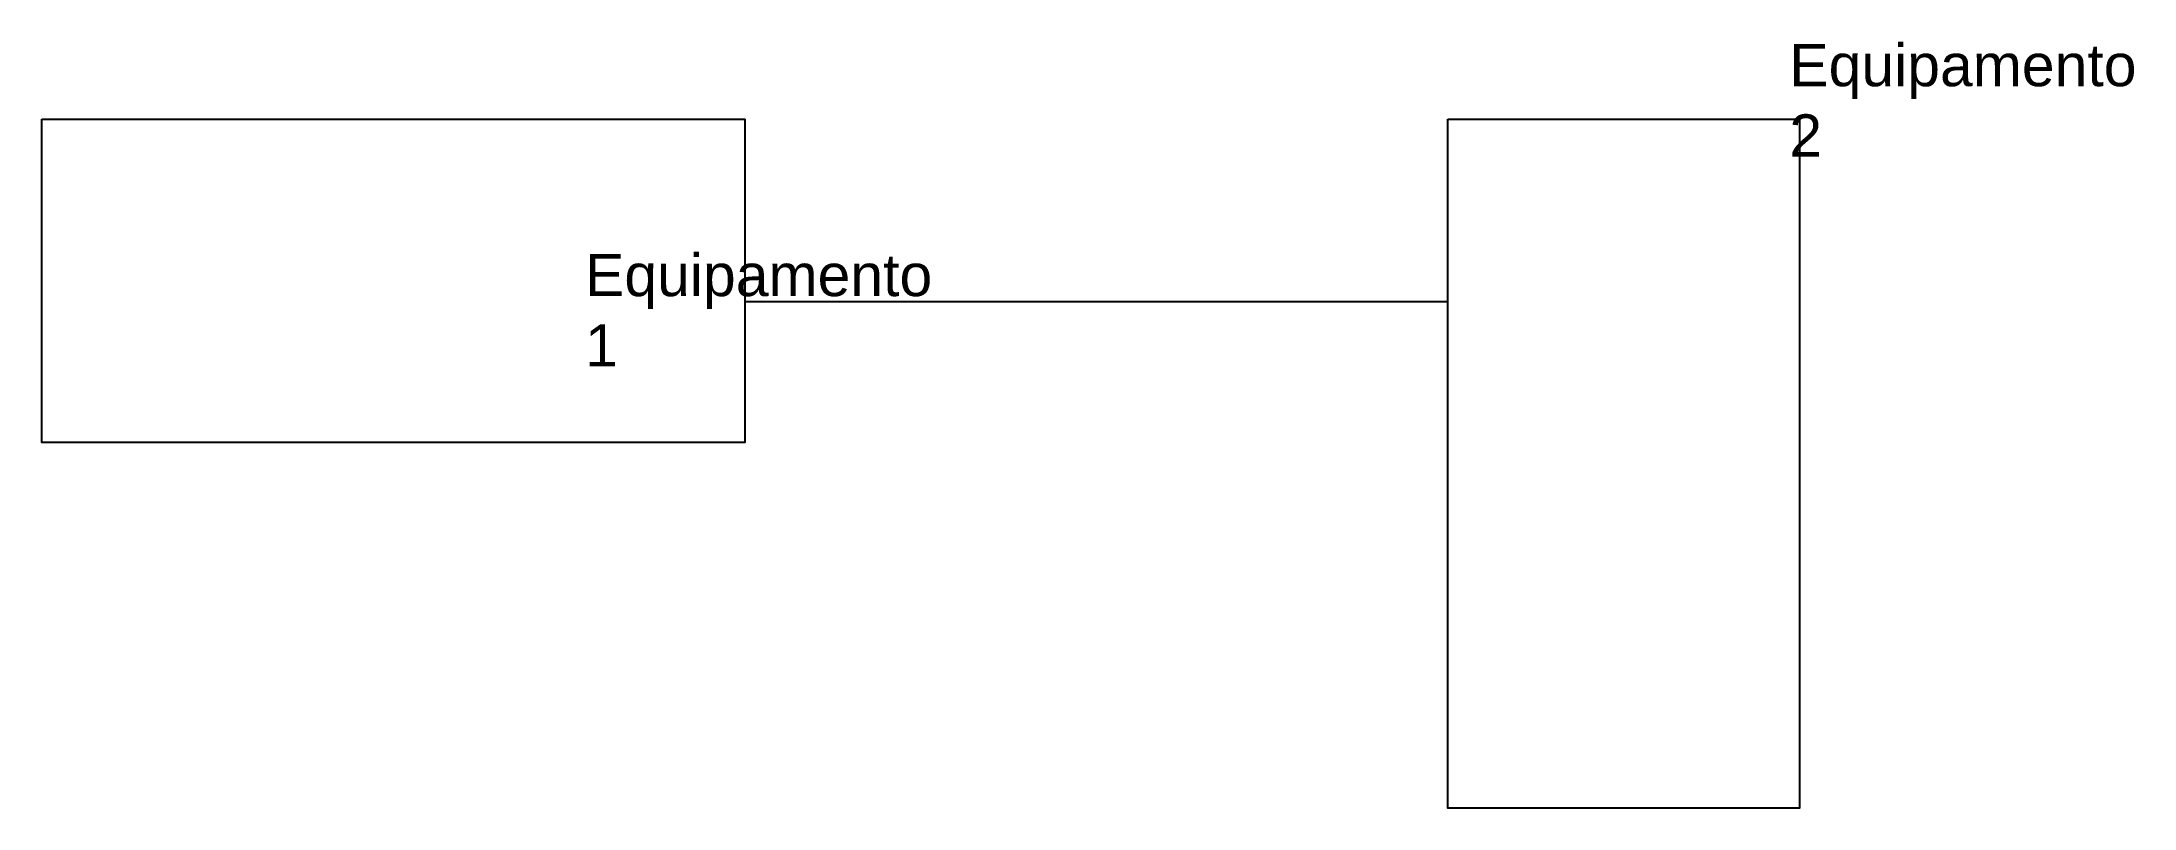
# Model space of a CAD drawing. Header units: millimetres. Extents: x 2645 to 4133, y 1422 to 1967.
import ezdxf

# ---------------------------------------------------------------- set-up
doc = ezdxf.new("R2010")
doc.units = ezdxf.units.MM
doc.layers.add('25', color=4, linetype='Continuous')
doc.layers.add('51', color=1, linetype='Continuous')
doc.styles.get("Standard").update_dxf_attribs({"font": 'arial.ttf'})

msp = doc.modelspace()

# ---------------------------------------------------------------- linework, layer by layer
at = {"layer": '25'}
for points in [[(2645, 1911.6), (3145, 1911.6), (3145, 1681.6), (2645, 1681.6)], [(3645, 1911.6), (3895, 1911.6), (3895, 1421.6), (3645, 1421.6)]]:
    msp.add_lwpolyline(points, close=True, dxfattribs=at)
at = {"layer": '51'}
msp.add_line((3645, 1781.6), (3145, 1781.6), dxfattribs=at)

# ---------------------------------------------------------------- texts
at = {"layer": '25'}
note = msp.add_mtext_dynamic_manual_height_columns('Equipamento ', width=26.798, gutter_width=226.3, heights=[18.6, 0], dxfattribs=dict(at, insert=(3634.7, 1965), char_height=30, attachment_point=1))
for column, words in zip(note.columns.linked_columns, ['2']):
    column.text = words
note = msp.add_mtext_dynamic_manual_height_columns('Equipamento ', width=26.798, gutter_width=226.3, heights=[18.6, 0], dxfattribs=dict(at, insert=(2778.2, 1815.7), char_height=30, attachment_point=1))
for column, words in zip(note.columns.linked_columns, ['1']):
    column.text = words

doc.saveas('drawing.dxf')
